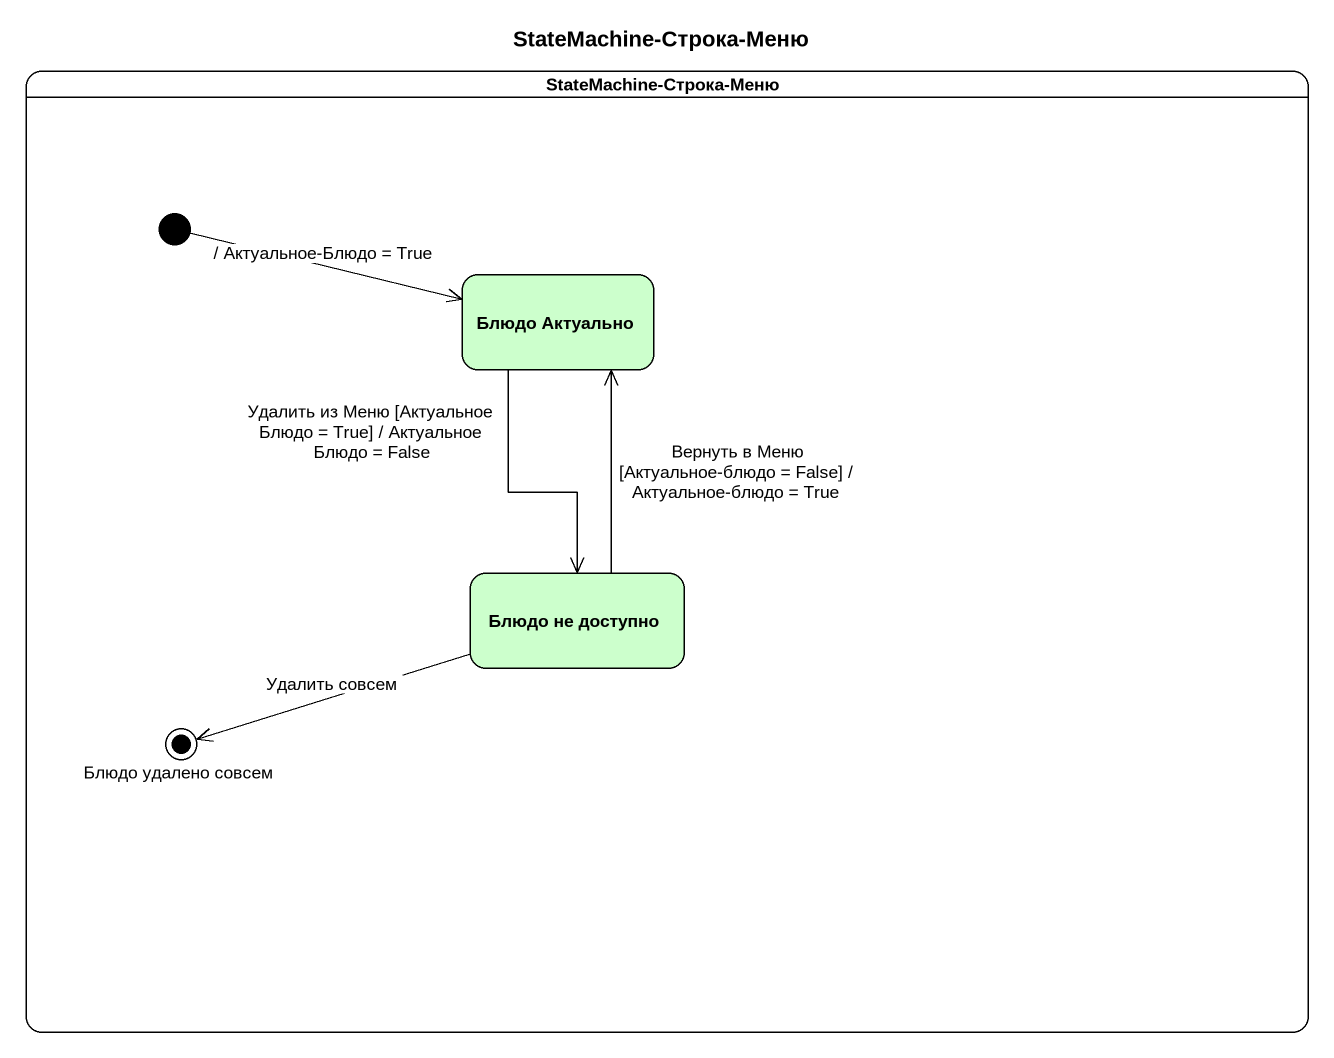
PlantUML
@startuml
title StateMachine-Строка-Меню
hide empty description
state "StateMachine-Строка-Меню" as StateMachine_Строка_Меню {
  state "Блюдо Актуально" as Блюдо_Актуально #CCFFCC
  state "Блюдо не доступно" as Блюдо_не_доступно #CCFFCC
  state "Блюдо удалено совсем" as Блюдо_удалено_совсем <<end>>
  [*] -right-> Блюдо_Актуально : / Актуальное-Блюдо = True
}
Блюдо_Актуально --> Блюдо_не_доступно : Удалить из Меню [Актуальное Блюдо = True] / Актуальное Блюдо = False
Блюдо_не_доступно -up-> Блюдо_Актуально : Вернуть в Меню [Актуальное-блюдо = False] / Актуальное-блюдо = True
Блюдо_не_доступно -left-> Блюдо_удалено_совсем : Удалить совсем
@enduml
